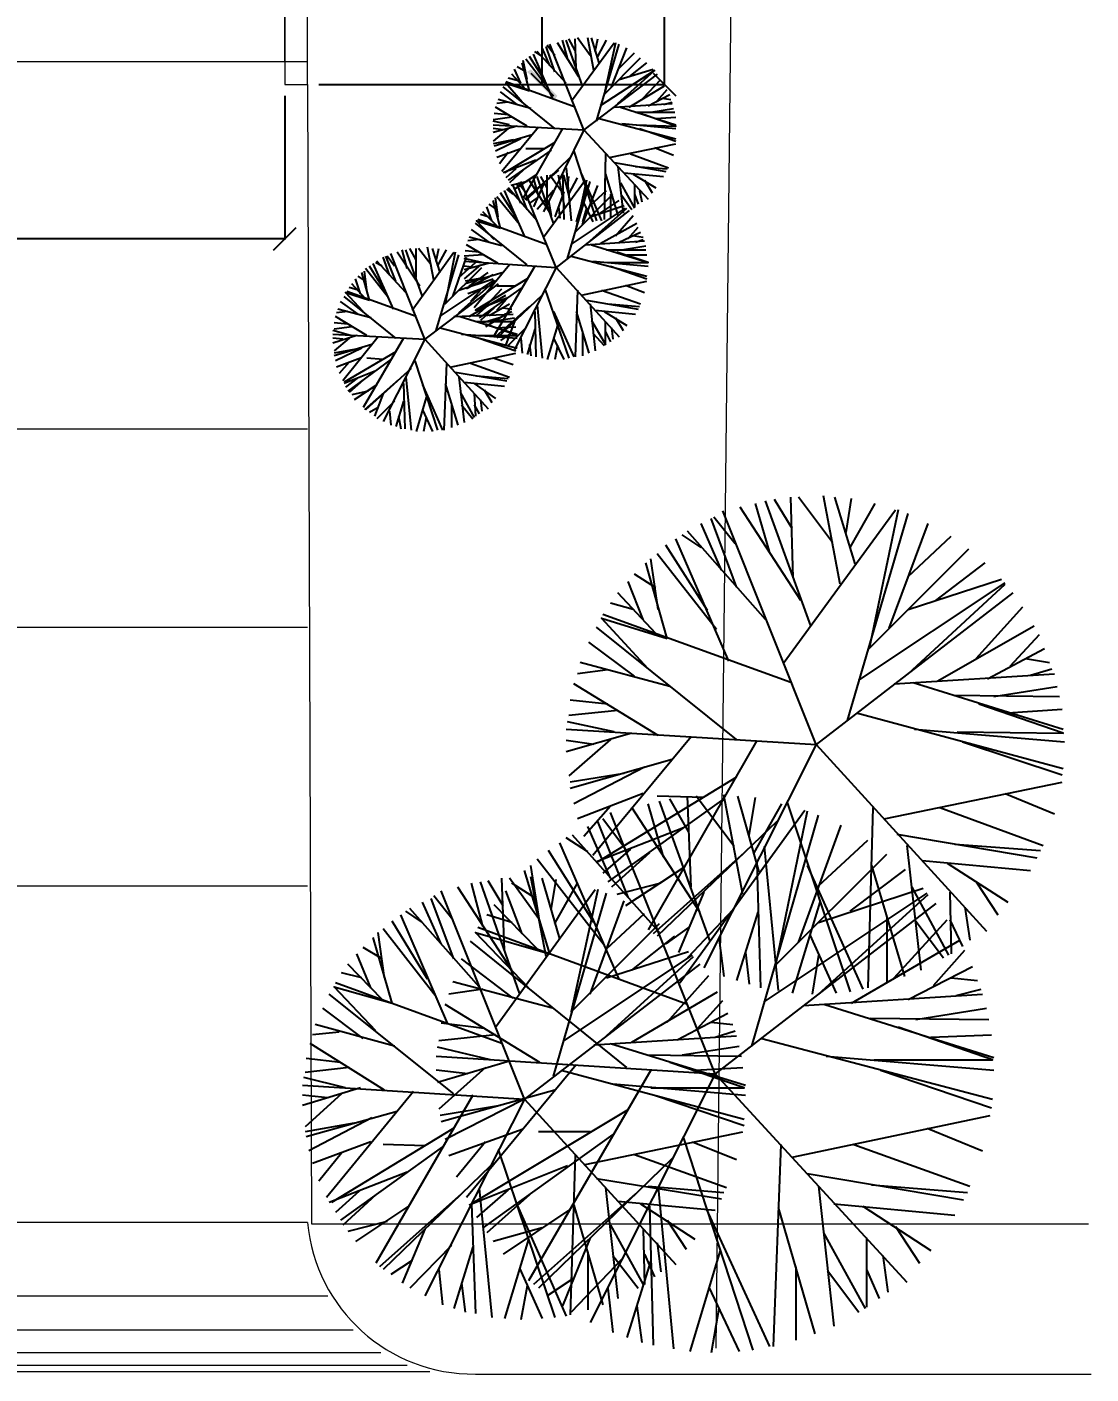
# Model space of a CAD drawing. Header units: inches. Extents: x 2489 to 11897, y 91 to 1364.
# Drawn here: x 5532.9 to 5813.5, y 242.9 to 597.9 of the extents above; entities that cross this region are included whole.
import ezdxf

# ---------------------------------------------------------------- set-up
doc = ezdxf.new("R2010")
doc.units = ezdxf.units.IN
doc.header["$MEASUREMENT"] = 0
doc.layers.add('PDF2_Geometry', color=7, linetype='Continuous')
doc.layers.add('PDF2_Solid Fills', color=7, linetype='Continuous')
doc.styles.get("Standard").update_dxf_attribs({"font": 'arial.ttf'})
doc.dimstyles.get("Standard").update_dxf_attribs({"dimtxt": 8, "dimasz": 6, "dimexe": 0.18, "dimexo": 3, "dimgap": 0.09, "dimtad": 0, "dimtih": 1, "dimtoh": 1, "dimdec": 4, "dimzin": 0, "dimdsep": 46, "dimlunit": 4, "dimtxsty": 'Standard', "dimblk": 'OBLIQUE', "dimcen": 0.09, "dimadec": 0, "dimazin": 0, "dimtfac": 1, "dimtdec": 4, "dimtofl": 0, "dimtmove": 0, "dimatfit": 3, "dimldrblk": 'OBLIQUE', "dimfxl": 1, "dimtolj": 1, "dimtzin": 0, "dimarcsym": 0})

# ---------------------------------------------------------------- blocks, each defined once
blk = doc.blocks.new('_Oblique')
at = {"color": 0, "linetype": 'ByBlock', "lineweight": -2}
blk.add_line((-0.5, -0.5), (0.5, 0.5), dxfattribs=at)
blk = doc.blocks.new('*D132')
at = {"layer": 'Defpoints', "color": 0, "lineweight": 15, "transparency": 16777216}
for p in [(5360.78, 588.78), (5600.93, 582.79), (5360.78, 542.1)]:
    blk.add_point(p, dxfattribs=at)
at = {"layer": 'PDF2_Geometry', "color": 0, "lineweight": -2, "transparency": 16777216}
for p, q in [((5360.78, 585.78), (5360.78, 541.92)), ((5600.93, 579.79), (5600.93, 541.92)), ((5360.78, 542.1), (5473.91, 542.1)), ((5600.93, 542.1), (5487.8, 542.1))]:
    blk.add_line(p, q, dxfattribs=at)
at = {"layer": 'PDF2_Geometry', "color": 0, "lineweight": -2, "transparency": 16777216, "xscale": 6, "yscale": 6, "zscale": 6, "rotation": 180}
blk.add_blockref('_Oblique', (5360.78, 542.1), dxfattribs=at)
at = {"layer": 'PDF2_Geometry', "color": 0, "lineweight": -2, "transparency": 16777216, "xscale": 6, "yscale": 6, "zscale": 6}
blk.add_blockref('_Oblique', (5600.93, 542.1), dxfattribs=at)
at = {"layer": 'PDF2_Geometry', "color": 0, "lineweight": 9, "transparency": 16777216, "insert": (5480.86, 542.1), "char_height": 8, "attachment_point": 5}
blk.add_mtext("\\A1;20'", dxfattribs=at)
blk = doc.blocks.new('*D126')
at = {"layer": 'Defpoints', "color": 0, "lineweight": 15, "transparency": 16777216}
for p in [(5606.92, 1146.92), (5701.03, 1146.92), (5606.92, 582.79)]:
    blk.add_point(p, dxfattribs=at)
at = {"layer": 'PDF2_Geometry', "color": 0, "lineweight": -2, "transparency": 16777216}
for p, q in [((5609.92, 1146.92), (5701.21, 1146.92)), ((5701.03, 1146.92), (5701.03, 868.95)), ((5701.03, 582.79), (5701.03, 860.77)), ((5609.92, 582.79), (5701.21, 582.79))]:
    blk.add_line(p, q, dxfattribs=at)
at = {"layer": 'PDF2_Geometry', "color": 0, "lineweight": -2, "transparency": 16777216, "xscale": 6, "yscale": 6, "zscale": 6}
for p, rotation in [((5701.03, 1146.92), 90), ((5701.03, 582.79), 270)]:
    blk.add_blockref('_Oblique', p, dxfattribs=dict(at, rotation=rotation))
at = {"layer": 'PDF2_Geometry', "color": 0, "lineweight": 9, "transparency": 16777216, "insert": (5701.03, 864.86), "char_height": 8, "attachment_point": 5}
blk.add_mtext("\\A1;47'", dxfattribs=at)
blk = doc.blocks.new('*D127')
at = {"layer": 'Defpoints', "color": 0, "lineweight": 15, "transparency": 16777216}
for p in [(5609.25, 822.95), (5668.79, 822.95), (5606.92, 582.79)]:
    blk.add_point(p, dxfattribs=at)
at = {"layer": 'PDF2_Geometry', "color": 0, "lineweight": -2, "transparency": 16777216}
for p, q in [((5612.25, 822.95), (5668.97, 822.95)), ((5668.79, 822.95), (5668.79, 707.04)), ((5668.79, 582.79), (5668.79, 698.69)), ((5609.92, 582.79), (5668.97, 582.79))]:
    blk.add_line(p, q, dxfattribs=at)
at = {"layer": 'PDF2_Geometry', "color": 0, "lineweight": -2, "transparency": 16777216, "xscale": 6, "yscale": 6, "zscale": 6}
for p, rotation in [((5668.79, 822.95), 90), ((5668.79, 582.79), 270)]:
    blk.add_blockref('_Oblique', p, dxfattribs=dict(at, rotation=rotation))
at = {"layer": 'PDF2_Geometry', "color": 0, "lineweight": 9, "transparency": 16777216, "insert": (5668.79, 702.87), "char_height": 8, "attachment_point": 5}
blk.add_mtext("\\A1;20'", dxfattribs=at)

msp = doc.modelspace()

# ---------------------------------------------------------------- linework, layer by layer
at = {"lineweight": 15}
msp.add_line((5606.9217, 282.79203), (4587.01094, 282.79203), dxfattribs=at)
at = {"layer": 'PDF2_Geometry', "lineweight": 9}
msp.add_line((5606.92164, 582.79196), (5607.91953, 282.4594), dxfattribs=at)
for points in [[(5714.61467, 249.68056), (5726.9217, 1356.92857)], [(5606.9217, 582.79203), (5606.9217, 588.77918), (5360.78094, 588.77918)], [(5360.78094, 491.98601), (5606.9217, 491.98601)], [(5360.78094, 439.76428), (5606.9217, 439.76428)], [(5360.78094, 371.57664), (5606.9217, 371.57664)], [(5607.91953, 282.4594), (5812.81503, 282.4594)], [(5354.51526, 263.49991), (5612.24366, 263.49991)], [(5347.48165, 254.5191), (5618.8961, 254.5191)], [(5333.80951, 245.20567), (5633.19888, 245.20567)], [(5340.00684, 248.53189), (5626.21381, 248.53189)], [(5329.44262, 243.54255), (5639.1861, 243.54255)], [(5651.16051, 242.87732), (5813.4803, 242.87732)]]:
    msp.add_lwpolyline(points, dxfattribs=at)
at = {"layer": 'PDF2_Geometry', "lineweight": 20}
for points in [[(5600.9281, 671.8773), (5600.93448, 582.79203), (5606.9217, 582.79203)], [(5606.92139, 582.79203), (5606.91532, 671.8773)], [(5600.93448, 588.77918), (5600.93448, 610.06702)], [(5606.92164, 582.79196), (5606.92164, 610.06702)], [(5600.93445, 582.79203), (5606.92167, 582.79203)]]:
    msp.add_lwpolyline(points, dxfattribs=at)
at = {"layer": 'PDF2_Geometry', "lineweight": 25}
for points in [[(5672.1157, 590.44233), (5670.11996, 593.10331)], [(5679.76603, 570.81759), (5670.78522, 593.43593)], [(5678.43554, 584.78774), (5672.78096, 593.76855)], [(5675.44192, 589.77708), (5674.11143, 594.4338)], [(5679.43341, 582.45938), (5675.10931, 594.4338)], [(5677.43766, 591.77282), (5675.77455, 594.76642)], [(5676.77243, 578.80054), (5687.74897, 593.76855)], [(5677.77028, 587.1161), (5677.43766, 594.76642)], [(5681.42913, 590.44233), (5678.1029, 595.09905)], [(5682.427, 586.45086), (5680.76388, 595.09905)], [(5683.75749, 588.44659), (5681.76175, 595.09905)], [(5682.75962, 591.4402), (5683.42486, 594.76642)], [(5683.09226, 573.14595), (5689.07946, 593.43593)], [(5683.42486, 590.10971), (5685.75322, 594.4338)], [(5688.08156, 593.76857), (5685.08796, 580.13098), (5694.73404, 589.77707)], [(5670.11998, 582.12676), (5664.46539, 589.44446)], [(5669.45473, 583.78987), (5665.46326, 590.10971)], [(5671.45047, 579.13316), (5666.46113, 590.77495)], [(5668.78947, 590.10971), (5666.79374, 591.4402)], [(5675.10931, 583.12463), (5667.459, 591.44019)], [(5670.78521, 587.78135), (5668.78947, 592.43807)], [(5672.1157, 586.11824), (5669.78734, 592.77069)], [(5687.08374, 582.12677), (5691.07517, 592.43805)], [(5689.07945, 587.1161), (5693.07092, 591.10758)], [(5663.1349, 583.12463), (5661.47179, 586.78348)], [(5664.46538, 586.11824), (5662.13702, 587.44873)], [(5665.46326, 581.12889), (5663.46752, 588.44659)], [(5664.79801, 584.1225), (5663.80015, 589.11183)], [(5688.74683, 577.80264), (5698.39291, 586.45083), (5684.09013, 577.13744)], [(5689.07945, 584.12248), (5698.06022, 586.78346)], [(5691.74043, 584.78774), (5696.39713, 588.44655)], [(5677.43765, 576.80481), (5659.14341, 583.45726)], [(5663.4675, 578.13527), (5659.14344, 583.12459), (5665.46322, 581.12888)], [(5662.13703, 583.78986), (5659.80868, 584.45511)], [(5664.46539, 581.46151), (5660.80654, 585.45298)], [(5699.05814, 585.45298), (5679.76603, 570.81758), (5696.72978, 552.52334)], [(5691.74044, 576.80479), (5701.05388, 582.45937)], [(5695.39929, 579.13315), (5700.05601, 584.12249)], [(5665.79586, 576.47219), (5657.14767, 578.80055)], [(5662.13701, 577.47006), (5657.81292, 580.79628)], [(5672.11569, 571.15023), (5658.47817, 582.12677)], [(5696.72978, 577.13741), (5702.38437, 580.13102)], [(5699.05814, 578.4679), (5701.71912, 581.46151)], [(5700.38863, 579.13315), (5702.71699, 578.80053)], [(5664.79799, 571.81547), (5656.48243, 576.80481)], [(5659.80866, 578.1353), (5656.81505, 577.80268)], [(5687.74897, 576.80479), (5703.04961, 577.80266)], [(5689.41209, 576.80479), (5704.04748, 572.14807)], [(5693.40356, 575.4743), (5703.71485, 575.4743)], [(5697.39503, 575.4743), (5703.38223, 576.47217)], [(5700.72126, 577.47003), (5703.04961, 578.13528)], [(5660.80652, 574.14383), (5655.81718, 573.47858)], [(5660.14128, 572.14809), (5655.81718, 573.14596)], [(5662.13701, 571.81547), (5655.81718, 570.15236)], [(5655.8172, 572.14805), (5679.766, 570.81759), (5669.12209, 549.19714)], [(5659.80866, 574.80908), (5656.14981, 575.1417)], [(5683.7575, 573.81119), (5704.04748, 568.48923)], [(5689.74471, 572.4807), (5704.04748, 571.15021)], [(5693.73621, 572.14805), (5704.04743, 571.81542), (5695.73187, 574.80903)], [(5698.72552, 573.81119), (5704.04748, 574.14381)], [(5658.47817, 570.8176), (5655.81718, 571.15023)], [(5659.80866, 571.15023), (5655.81718, 567.824)], [(5661.13915, 568.15662), (5655.81718, 567.15876)], [(5666.12848, 569.48711), (5656.14981, 566.49351)], [(5663.13488, 568.48925), (5656.48243, 565.16302)], [(5667.7916, 571.48285), (5658.14554, 559.84106)], [(5674.11143, 571.15023), (5663.80013, 552.85598)], [(5694.40142, 571.15021), (5704.04748, 567.82398)], [(5663.13488, 565.82827), (5656.81505, 563.49991)], [(5659.80866, 564.8304), (5657.4803, 561.83679)], [(5672.11569, 567.49138), (5658.81079, 559.50844)], [(5671.11782, 565.49564), (5659.80866, 557.5127)], [(5669.12211, 565.82824), (5664.46539, 565.82824)], [(5677.10505, 565.163), (5683.09226, 546.86876)], [(5686.41848, 563.49989), (5704.04748, 567.15873)], [(5698.3929, 566.16087), (5703.38223, 564.16513)], [(5667.12635, 562.83466), (5658.47817, 559.50844)], [(5676.10716, 563.49991), (5664.46537, 552.19074)], [(5685.42061, 564.49775), (5685.08799, 547.20138)], [(5687.74897, 562.1694), (5701.3865, 559.84104)], [(5688.74684, 561.17153), (5690.07733, 548.86449)], [(5692.07307, 564.49775), (5702.05174, 560.83891)], [(5693.40356, 561.17153), (5701.71912, 560.50628)], [(5661.80439, 560.5063), (5659.14341, 558.17795)], [(5663.80013, 560.17368), (5660.14128, 556.84746)], [(5667.12635, 558.84319), (5661.47177, 555.18434)], [(5673.11356, 560.17368), (5664.13275, 552.52336)], [(5671.11787, 548.53188), (5665.13065, 557.84533)], [(5667.79162, 553.52122), (5666.46113, 558.17794)], [(5671.78307, 546.20353), (5667.459, 558.51059)], [(5670.11998, 555.51696), (5668.45686, 558.51056)], [(5669.12209, 542.54472), (5680.09863, 557.5127)], [(5670.11998, 550.86024), (5670.11998, 558.84318)], [(5674.11145, 554.18646), (5670.78522, 558.84318)], [(5674.77669, 550.19499), (5673.11358, 558.84318)], [(5674.11145, 559.17579), (5674.44407, 547.20138)], [(5676.10718, 552.19073), (5674.44407, 558.84318)], [(5675.10931, 560.83891), (5676.43981, 546.86876)], [(5675.44194, 555.18433), (5675.77456, 558.51056)], [(5675.77456, 553.85384), (5678.10292, 558.17794)], [(5680.43126, 557.5127), (5677.43765, 543.87518), (5687.41637, 553.85383)], [(5679.10079, 559.17579), (5684.42275, 546.86876)], [(5685.42061, 559.17579), (5688.74684, 548.19925)], [(5690.40995, 559.50842), (5700.72126, 558.51055)], [(5692.73831, 559.17579), (5698.72552, 555.51694)], [(5695.73191, 557.51268), (5697.72765, 554.18645)], [(5661.80441, 547.86668), (5657.81292, 554.18646)], [(5664.13276, 542.87729), (5658.81081, 554.85172)], [(5661.13917, 553.85384), (5659.47605, 555.18433)], [(5667.459, 546.86879), (5659.8087, 555.51698)], [(5664.79799, 557.18008), (5660.4739, 556.18221)], [(5663.1349, 551.52548), (5661.13917, 556.1822)], [(5664.79801, 549.86237), (5662.13703, 556.51482)], [(5664.46539, 554.18646), (5662.46966, 556.84745)], [(5672.44833, 534.56173), (5663.13494, 557.18007)], [(5669.12209, 556.51483), (5666.46111, 550.52763)], [(5671.78307, 554.85172), (5667.45897, 549.86238)], [(5674.44407, 554.51908), (5672.11571, 547.86663)], [(5675.44194, 536.89014), (5681.42915, 557.18007)], [(5680.43128, 555.51694), (5677.7703, 546.53614)], [(5679.43337, 545.8709), (5683.42484, 556.1822)], [(5681.42914, 550.86024), (5685.75324, 554.85171)], [(5689.41209, 556.84743), (5693.07093, 550.19498)], [(5693.07093, 556.51481), (5693.07093, 550.52761)], [(5694.40142, 554.8517), (5695.06667, 551.8581)], [(5655.48457, 546.86879), (5654.15411, 550.52766)], [(5656.81507, 549.86237), (5654.81934, 551.19286)], [(5657.81292, 544.87307), (5655.8172, 552.19075)], [(5657.14772, 547.86668), (5656.48246, 552.85601)], [(5662.8023, 545.8709), (5656.81509, 553.18864)], [(5667.45897, 552.85598), (5665.46324, 551.52549)], [(5670.45258, 552.19074), (5671.11782, 548.19927)], [(5673.11358, 550.52761), (5673.4462, 547.534)], [(5679.43341, 552.19072), (5682.09439, 546.53614)], [(5681.42911, 547.86664), (5690.40992, 550.86024)], [(5684.09009, 548.8645), (5689.07943, 552.19073)], [(5686.75111, 553.85383), (5686.75111, 547.534)], [(5689.74471, 553.52121), (5692.40569, 549.86236)], [(5693.07093, 553.85383), (5694.0688, 551.19285)], [(5656.14983, 541.8794), (5651.49313, 546.86873), (5657.81292, 544.87301)], [(5670.11998, 540.54894), (5651.82574, 547.20139)], [(5654.48673, 547.86663), (5652.49099, 548.53187)], [(5656.81509, 545.53827), (5653.15624, 549.19712)], [(5691.74046, 549.52974), (5672.44835, 534.56172), (5689.07948, 516.26748)], [(5676.77239, 540.88156), (5690.74254, 550.19499)], [(5680.43128, 550.19498), (5679.43341, 546.53614)], [(5681.42911, 541.54681), (5691.07516, 550.19499)], [(5688.08161, 542.87729), (5692.73833, 548.19925)], [(5654.81934, 541.21419), (5650.16262, 544.54041)], [(5664.79802, 535.22698), (5651.16049, 546.20353)], [(5684.09014, 540.88155), (5693.73619, 546.20351)], [(5689.07948, 541.21418), (5694.73406, 543.87516)], [(5691.40783, 542.21204), (5694.06882, 545.20565)], [(5640.18391, 531.23551), (5638.5208, 539.8837)], [(5657.1477, 535.5596), (5648.83213, 540.54894)], [(5652.15836, 541.87943), (5649.16476, 541.54681)], [(5658.14557, 540.21632), (5649.49738, 542.54468)], [(5680.09867, 540.54893), (5695.73193, 541.5468)], [(5681.76178, 540.54893), (5696.7298, 535.89221)], [(5689.74472, 539.21844), (5696.06455, 540.21631)], [(5693.07095, 542.87729), (5695.3993, 542.54467)], [(5693.40357, 541.21418), (5695.3993, 541.87942)], [(5632.86623, 527.90929), (5625.21592, 536.22485)], [(5628.54212, 532.566), (5626.87901, 537.22272)], [(5630.20524, 530.90289), (5627.54425, 537.55534)], [(5629.87261, 534.89436), (5627.87688, 537.55534)], [(5637.85557, 515.60225), (5628.87476, 538.22058)], [(5636.52508, 529.5724), (5630.53787, 538.55321)], [(5633.19884, 534.22911), (5631.86835, 539.21845)], [(5637.19033, 526.91142), (5632.86623, 539.21845)], [(5635.5272, 536.55747), (5633.86408, 539.55107)], [(5634.52935, 523.25257), (5645.50589, 538.55321)], [(5635.5272, 531.90075), (5635.5272, 539.55107)], [(5639.51867, 535.22698), (5636.19244, 539.55107)], [(5641.84703, 533.23124), (5639.85129, 539.55107)], [(5640.84916, 536.22485), (5641.5144, 539.55107)], [(5640.84917, 517.93061), (5646.83638, 537.88796)], [(5641.18178, 534.89436), (5643.51014, 539.21845)], [(5645.83854, 538.55316), (5643.17757, 524.91564), (5652.82359, 534.56173)], [(5645.17328, 526.91142), (5648.83213, 537.22272)], [(5653.15623, 537.88796), (5648.16689, 537.55534)], [(5652.8236, 535.89223), (5648.16689, 536.89009)], [(5648.16689, 536.22481), (5672.44833, 534.56173), (5661.47178, 512.94127)], [(5652.15836, 538.55321), (5648.49951, 538.88583)], [(5676.43982, 537.55533), (5696.39718, 532.23337)], [(5682.0944, 536.22484), (5696.7298, 534.89435)], [(5685.75325, 539.21844), (5696.06455, 539.21844)], [(5686.08585, 535.89219), (5696.72982, 535.89219), (5688.4142, 538.55316)], [(5691.07521, 537.88795), (5696.39718, 537.88795)], [(5623.22018, 525.91355), (5621.22444, 533.23125)], [(5622.55493, 528.57453), (5621.88969, 533.56387)], [(5628.20951, 526.5788), (5622.22231, 534.22911)], [(5627.21165, 528.57453), (5623.22018, 534.89436)], [(5629.54001, 523.58519), (5624.21804, 535.5596)], [(5626.54639, 534.89436), (5624.88327, 535.89222)], [(5646.83636, 531.90075), (5651.16046, 535.89222)], [(5654.48672, 535.5596), (5648.16689, 533.89649)], [(5652.49098, 535.22698), (5648.16689, 531.56813)], [(5650.82787, 534.56174), (5648.16689, 534.89436)], [(5658.47819, 533.23125), (5648.49951, 530.23764)], [(5649.49738, 529.5724), (5654.48672, 533.23125)], [(5660.1413, 535.22698), (5650.82787, 523.91781)], [(5666.79375, 534.89436), (5656.14983, 516.60012)], [(5686.75112, 534.89435), (5696.39718, 531.56812)], [(5620.22657, 528.57452), (5617.89822, 529.23976)], [(5622.22231, 526.24616), (5618.56346, 530.23763)], [(5620.89182, 527.57666), (5619.56133, 531.56813)], [(5622.22229, 530.90289), (5620.22656, 532.23338)], [(5657.14768, 530.23763), (5637.85557, 515.60224), (5654.4867, 497.308)], [(5642.17968, 521.92208), (5656.14983, 531.23552)], [(5646.8364, 528.57454), (5655.81721, 531.56814)], [(5646.8364, 522.58733), (5656.48245, 531.23552)], [(5653.82147, 531.90076), (5648.49951, 530.90289)], [(5655.81721, 532.566), (5648.83213, 528.90715)], [(5655.48458, 529.90502), (5649.16476, 527.57666)], [(5664.79802, 531.56813), (5651.16049, 523.25257), (5659.47606, 526.57879)], [(5663.46753, 529.23978), (5652.15836, 521.25683)], [(5661.4718, 529.57239), (5656.81509, 529.57239)], [(5679.1008, 527.24403), (5696.39718, 530.90288)], [(5690.74259, 529.90501), (5695.73193, 527.90927)], [(5620.22656, 522.25471), (5615.56984, 525.58094)], [(5630.20524, 515.93488), (5616.56771, 526.91143)], [(5621.55705, 522.91992), (5616.90035, 527.90925), (5623.2202, 525.91353)], [(5635.5272, 521.58947), (5617.23296, 528.24192)], [(5649.49736, 521.58945), (5659.14342, 527.24403)], [(5652.49098, 528.57453), (5649.83, 525.58093)], [(5653.48883, 523.9178), (5658.14555, 528.90714)], [(5656.81506, 523.25256), (5659.47604, 526.24616)], [(5668.78949, 527.24404), (5656.81508, 515.93487)], [(5669.45475, 528.90714), (5675.77457, 510.6129)], [(5678.10293, 528.57452), (5677.43769, 510.94552)], [(5680.43129, 525.91354), (5694.06882, 523.58518)], [(5684.42276, 528.57452), (5694.73406, 524.91567)], [(5617.56558, 522.91996), (5614.57198, 522.58733)], [(5623.55279, 521.25684), (5614.9046, 523.5852)], [(5645.50589, 521.58945), (5661.13915, 522.25469)], [(5654.48672, 524.58306), (5651.49311, 521.92208)], [(5656.14983, 523.91781), (5652.49098, 520.59159)], [(5659.80868, 522.58732), (5653.82147, 518.92848)], [(5654.81932, 521.92207), (5660.14128, 524.91567)], [(5665.46326, 524.25044), (5656.48245, 516.26749)], [(5658.47817, 523.9178), (5660.80653, 523.58518)], [(5658.81079, 522.25469), (5660.80653, 522.91994)], [(5666.79376, 522.91993), (5667.12639, 510.94552)], [(5667.45901, 524.58305), (5668.7895, 510.6129)], [(5671.7831, 522.91993), (5677.10506, 510.94552)], [(5677.77031, 522.91993), (5681.09654, 511.94339)], [(5681.42916, 524.91567), (5682.75965, 512.60863)], [(5682.75965, 523.25256), (5693.40357, 522.25469)], [(5685.08801, 522.91993), (5691.07521, 519.26109)], [(5686.08587, 524.91567), (5694.40144, 524.25042)], [(5617.56558, 519.59373), (5613.90673, 519.92635)], [(5618.56345, 518.92849), (5613.90673, 518.26324)], [(5622.55492, 516.60013), (5614.23935, 521.58947)], [(5641.84704, 518.59584), (5662.13702, 513.27388)], [(5647.169, 521.58945), (5662.13702, 516.93273)], [(5651.4931, 520.25896), (5661.47177, 520.25896)], [(5651.8257, 516.60008), (5662.13704, 516.60008), (5653.82148, 519.59369)], [(5657.48032, 521.25683), (5653.15623, 519.92634)], [(5655.15195, 520.25896), (5661.47177, 521.25682)], [(5656.48244, 518.59584), (5661.8044, 518.92846)], [(5661.47179, 520.25897), (5659.14343, 514.27176)], [(5664.46539, 518.59585), (5659.80868, 513.93914)], [(5672.78097, 519.26109), (5670.11999, 510.28028)], [(5681.76178, 520.59158), (5685.42063, 514.27175), (5685.42063, 520.25895)], [(5687.08374, 518.59584), (5687.41636, 515.60224)], [(5688.08161, 521.25682), (5690.07735, 517.9306)], [(5618.23082, 516.60013), (5613.57411, 517.93062)], [(5613.57411, 516.93271), (5637.85555, 515.60225), (5626.87901, 493.98179)], [(5619.89394, 516.60013), (5613.57411, 514.60439)], [(5616.23509, 515.60226), (5613.57411, 515.93488)], [(5617.8982, 515.93488), (5613.90673, 512.60866)], [(5625.54852, 516.26751), (5616.23509, 504.62571)], [(5632.20097, 515.93488), (5621.55705, 497.64064)], [(5647.50163, 516.93273), (5662.13702, 515.93486)], [(5652.15834, 515.93486), (5661.8044, 512.60864)], [(5660.1413, 516.93274), (5657.81294, 515.26963)], [(5663.1349, 515.93487), (5663.46753, 511.9434)], [(5666.79376, 518.26322), (5664.79803, 511.61077)], [(5671.7831, 515.93486), (5674.44408, 510.28028)], [(5679.43342, 517.59797), (5679.43342, 511.27814)], [(5682.0944, 517.26535), (5685.08801, 513.93912)], [(5685.42063, 517.59797), (5686.75112, 514.93699)], [(5623.88541, 514.27177), (5613.90673, 511.27817)], [(5619.22869, 512.94128), (5613.90673, 511.94341)], [(5621.22443, 513.2739), (5614.23935, 509.94768)], [(5630.20524, 512.27603), (5616.56771, 504.29309)], [(5644.50802, 508.28454), (5661.8044, 511.94339)], [(5665.46327, 514.27175), (5665.7959, 511.27814)], [(5672.78097, 513.93912), (5672.11573, 510.28028)], [(5620.89181, 510.61292), (5614.57198, 508.28456)], [(5617.8982, 509.61505), (5615.23722, 506.62145)], [(5628.87475, 510.2803), (5617.56558, 501.96473)], [(5634.19671, 507.95194), (5622.2223, 496.9754)], [(5626.87903, 510.28028), (5622.55493, 510.6129)], [(5635.19459, 509.94766), (5641.1818, 491.65342)], [(5643.51016, 509.28241), (5642.84491, 491.65342)], [(5649.82998, 509.28241), (5660.14128, 505.62356)], [(5656.14981, 510.6129), (5661.13915, 508.94979)], [(5624.88328, 507.2867), (5616.56771, 503.96047)], [(5619.89394, 505.29096), (5616.90033, 502.9626)], [(5621.55705, 504.95834), (5617.8982, 501.63211)], [(5630.87048, 504.95834), (5621.88967, 496.9754)], [(5632.86623, 505.62356), (5634.19672, 491.65342)], [(5645.83851, 506.95405), (5659.47604, 504.62569)], [(5646.83638, 505.62356), (5648.16687, 493.64915)], [(5648.16687, 504.29307), (5658.81079, 503.2952)], [(5651.4931, 505.95618), (5659.80866, 505.29094)], [(5622.88754, 501.96473), (5618.56345, 500.96687)], [(5625.2159, 503.62785), (5619.22869, 499.63638)], [(5626.87901, 501.29949), (5624.55065, 495.31228)], [(5632.20099, 503.96045), (5632.53361, 491.98604)], [(5637.19033, 503.62783), (5642.51229, 491.65342)], [(5643.17753, 503.96045), (5646.50376, 492.9839)], [(5647.169, 501.63209), (5650.82785, 494.97964)], [(5650.82785, 503.96045), (5656.48244, 499.96898)], [(5650.82785, 501.29947), (5651.16047, 495.31226)], [(5653.48883, 502.29734), (5655.48457, 498.97111)], [(5625.54852, 497.64064), (5623.22016, 496.31015)], [(5629.87261, 499.30375), (5625.2159, 494.64704)], [(5632.20099, 499.30373), (5630.20525, 492.65128)], [(5638.18819, 500.3016), (5635.52721, 491.32079)], [(5644.84065, 498.63849), (5644.84065, 492.31866)], [(5647.50163, 498.30587), (5650.49523, 494.64702)], [(5650.82785, 498.30587), (5652.15834, 495.97751)], [(5652.49096, 499.63636), (5652.82359, 496.64275)], [(5628.54212, 496.64277), (5628.87475, 492.98392)], [(5630.8705, 495.31226), (5631.53574, 491.98604)], [(5637.19033, 496.97537), (5639.85131, 491.32079)], [(5638.18819, 494.97964), (5637.52295, 491.32079)], [(5728.66154, 459.72163), (5725.0027, 472.36129)], [(5739.63806, 440.09689), (5727.66365, 473.02653)], [(5734.64875, 465.70884), (5729.99203, 473.35915)], [(5734.98137, 452.73655), (5734.31613, 474.0244)], [(5745.29267, 462.04999), (5736.31186, 474.0244)], [(5747.28841, 451.07344), (5742.96432, 474.35702)], [(5751.27988, 456.3954), (5745.95792, 474.0244)], [(5748.95152, 464.71097), (5750.28201, 473.69178)], [(5749.94939, 460.7195), (5756.60184, 472.36129)], [(5719.68073, 461.71736), (5714.02615, 468.70244)], [(5740.96855, 408.83037), (5716.35448, 470.36555)], [(5736.97708, 446.74935), (5721.0112, 471.36342)], [(5732.32037, 430.11822), (5761.92378, 470.69817)], [(5749.28412, 415.1502), (5765.25, 469.70031)], [(5762.58908, 470.69819), (5754.93877, 434.10969), (5781.21586, 460.38691)], [(5716.02189, 454.73229), (5710.69992, 467.03933)], [(5720.01336, 450.4082), (5713.36091, 468.36982)], [(5760.26073, 439.43165), (5770.57203, 467.03932)], [(5718.01759, 430.78346), (5704.04745, 463.04785)], [(5710.69992, 460.7195), (5705.71059, 464.04572)], [(5727.66365, 441.76001), (5707.04105, 465.04359)], [(5765.25003, 453.06918), (5776.5592, 463.7131)], [(5714.69137, 439.09903), (5699.05811, 459.05638)], [(5712.36301, 444.08837), (5701.38647, 461.38474)], [(5701.71909, 436.77067), (5696.0645, 456.72802)], [(5699.39073, 444.42099), (5697.39499, 457.72589)], [(5772.56777, 446.74935), (5785.54005, 456.72802)], [(5695.39926, 441.76001), (5691.40779, 451.73868)], [(5698.72551, 450.07557), (5693.07093, 453.73442)], [(5752.27779, 425.79412), (5790.86201, 451.40606)], [(5765.25007, 444.42099), (5789.86414, 452.40393)], [(5765.25007, 427.45724), (5790.86201, 451.07344)], [(5698.72548, 438.10119), (5688.7468, 448.74512)], [(5792.85766, 448.74512), (5740.96854, 408.83041), (5785.87259, 359.60227)], [(5692.73827, 444.42102), (5686.75106, 446.08413)], [(5783.21161, 431.44874), (5795.51865, 445.08627)], [(5696.72982, 428.78774), (5684.42276, 442.09263), (5701.71909, 436.77067)], [(5734.31608, 425.1289), (5684.75532, 443.09052)], [(5720.01331, 410.16088), (5683.09221, 439.76429)], [(5772.90031, 425.46153), (5798.51225, 440.09693)], [(5792.19242, 429.45301), (5799.84274, 437.76857)], [(5693.07088, 426.79201), (5681.09647, 435.77282)], [(5786.20522, 426.12678), (5801.17323, 434.10972)], [(5702.38431, 424.13103), (5678.76811, 430.45086)], [(5796.18389, 431.44874), (5802.50372, 430.45087)], [(5686.08581, 428.45513), (5678.10286, 427.45726)], [(5761.59114, 424.79629), (5803.83421, 427.45727)], [(5797.51438, 427.12465), (5803.16897, 428.78776)], [(5699.39071, 411.15875), (5677.105, 424.79628)], [(5766.58048, 425.12891), (5806.16257, 412.82188)], [(5787.86833, 421.47006), (5804.49946, 424.13104)], [(5686.08581, 419.47432), (5676.10713, 420.47218)], [(5777.2244, 421.80269), (5805.1647, 421.47006)], [(5778.22225, 412.15661), (5806.16256, 411.82398), (5783.8769, 419.47431)], [(5688.74679, 417.8112), (5675.77451, 416.48071)], [(5751.61247, 417.14597), (5806.16257, 402.51057)], [(5791.52717, 417.14597), (5805.82995, 418.14384)], [(5675.1093, 412.82187), (5740.96856, 408.8304), (5711.36517, 349.95619)], [(5687.74892, 412.15662), (5675.44189, 414.8176)], [(5766.9131, 412.82188), (5806.49519, 409.49565)], [(5692.40564, 411.824), (5675.10926, 406.83466)], [(5682.42696, 408.83039), (5675.10926, 409.82826)], [(5686.75106, 410.16088), (5675.77451, 400.51483)], [(5708.0389, 410.82613), (5682.09434, 379.55961)], [(5725.33527, 409.82826), (5696.72973, 359.93487)], [(5779.55277, 409.49565), (5805.82995, 400.84746)], [(5703.04956, 404.83892), (5676.10713, 397.1886)], [(5695.73186, 402.84319), (5677.105, 393.19713)], [(5690.4099, 401.18007), (5676.10713, 398.85172)], [(5720.01331, 400.18221), (5683.42483, 377.8965)], [(5758.93016, 389.20567), (5805.82995, 398.85173)], [(5695.39924, 395.85811), (5678.10286, 389.20566)], [(5716.68709, 394.52762), (5686.08581, 372.57453)], [(5711.36513, 394.86026), (5699.0581, 395.19288)], [(5707.37367, 385.87941), (5702.38433, 394.5276)], [(5708.03892, 371.24402), (5707.04105, 395.19285)], [(5719.34808, 381.88794), (5709.36941, 395.19285)], [(5721.67644, 369.24829), (5716.6871, 395.52547)], [(5726.00053, 375.23549), (5720.34595, 395.19285)], [(5723.33956, 384.88155), (5725.00267, 394.86022)], [(5790.86193, 395.85812), (5803.83421, 390.53617)], [(5686.75106, 392.53189), (5679.76598, 384.54894)], [(5714.35875, 322.01588), (5686.75108, 390.86875)], [(5710.36731, 364.59157), (5692.40566, 392.19925)], [(5700.72122, 379.22696), (5696.72975, 393.19711)], [(5713.02829, 356.94125), (5699.7234, 393.86236)], [(5705.04536, 345.96471), (5737.97498, 391.534)], [(5724.67005, 380.22483), (5731.98774, 393.19711)], [(5738.64021, 391.20138), (5730.32465, 350.62145), (5759.59547, 379.89221)], [(5733.31822, 393.52976), (5749.94935, 343.63638)], [(5755.93656, 392.19928), (5754.60607, 344.63425)], [(5773.56556, 392.19928), (5800.84061, 382.2206)], [(5686.75107, 373.57238), (5680.76387, 387.2099)], [(5691.40779, 368.58304), (5683.42485, 388.54039)], [(5690.74254, 381.2227), (5684.75534, 389.20564)], [(5730.65723, 388.54042), (5699.05809, 358.27176)], [(5724.00483, 329.33358), (5741.63379, 390.20351)], [(5736.31186, 356.60863), (5747.62103, 387.54253)], [(5680.76387, 380.55745), (5675.10928, 384.2163)], [(5699.7234, 359.26961), (5676.77242, 384.88155)], [(5706.04316, 386.8773), (5683.09221, 377.8965)], [(5741.6338, 371.57664), (5754.60608, 383.55106)], [(5762.25639, 385.2142), (5799.1775, 378.89437)], [(5682.42701, 361.93059), (5670.45258, 380.89008)], [(5689.07942, 346.96257), (5673.44619, 382.88581)], [(5692.07301, 381.22272), (5684.75532, 374.90289)], [(5697.06235, 380.22485), (5687.08368, 371.24404)], [(5722.00905, 380.22485), (5698.06022, 358.93701)], [(5727.33102, 381.88797), (5730.98987, 343.969)], [(5764.91737, 382.2206), (5768.57621, 349.29096)], [(5777.55702, 382.55322), (5800.17536, 380.89011)], [(5668.12423, 361.93059), (5665.79588, 376.89861)], [(5685.08799, 355.94338), (5667.45897, 378.56172)], [(5706.37579, 376.566), (5690.74253, 366.2547)], [(5725.33528, 377.56388), (5726.33315, 344.63425)], [(5738.64019, 376.89864), (5753.27558, 344.30163)], [(5755.60394, 376.89864), (5764.25212, 347.62785)], [(5768.90884, 378.22913), (5797.51438, 375.56815)], [(5775.56129, 377.56388), (5791.52717, 367.25258)], [(5658.47819, 366.2547), (5654.48672, 372.90715)], [(5658.81081, 354.61291), (5658.14557, 373.5724)], [(5667.79162, 362.92847), (5660.1413, 373.5724)], [(5670.78521, 353.61503), (5664.13273, 375.56812)], [(5669.78736, 352.9498), (5665.79588, 373.90502)], [(5673.4462, 357.60651), (5668.78949, 373.5724)], [(5671.11785, 365.25683), (5672.44834, 373.23977)], [(5749.94939, 364.9242), (5764.58478, 375.90074)], [(5664.13277, 315.36343), (5642.17968, 370.24615)], [(5660.80654, 349.29093), (5646.50376, 371.24402)], [(5653.15623, 360.93274), (5650.16262, 372.24191)], [(5662.80227, 343.30373), (5652.49097, 372.57451)], [(5656.48244, 334.32292), (5682.75963, 370.57878)], [(5663.46753, 358.93699), (5659.1434, 370.24615)], [(5667.12634, 368.25042), (5660.80651, 372.24189)], [(5671.78308, 321.35064), (5685.75323, 369.58091)], [(5672.11571, 361.59798), (5678.10292, 372.24191)], [(5683.42487, 370.57879), (5676.43983, 338.31439), (5699.72343, 361.59799)], [(5700.05596, 372.24191), (5688.41417, 369.24831)], [(5711.36512, 369.91355), (5704.71267, 353.94766)], [(5727.33105, 340.97537), (5770.23937, 369.58091)], [(5741.63382, 361.93059), (5769.2415, 370.9114)], [(5766.24786, 371.24405), (5775.89391, 353.28244)], [(5776.22654, 369.91357), (5776.55916, 353.61506)], [(5783.21161, 372.57454), (5788.8662, 363.92636)], [(5642.17968, 356.27602), (5637.19034, 367.25257)], [(5645.50591, 352.28455), (5639.5187, 368.25043)], [(5645.17328, 362.59585), (5640.18395, 368.91568)], [(5667.459, 354.94551), (5656.14983, 366.5873)], [(5681.42915, 342.97111), (5690.40996, 367.58518)], [(5772.56774, 366.91993), (5714.35878, 322.01588), (5764.91742, 267.13315)], [(5741.96641, 367.25258), (5734.64872, 343.30376)], [(5741.63382, 342.97111), (5770.57199, 369.24829)], [(5780.21801, 365.92209), (5781.5485, 357.2739)], [(5638.52082, 346.96257), (5629.20739, 362.26321)], [(5643.84279, 335.32079), (5631.53575, 363.92632)], [(5637.19034, 361.93061), (5632.86625, 364.92421)], [(5652.15835, 344.96684), (5633.86411, 365.58943)], [(5660.80655, 361.93059), (5654.1541, 363.92632)], [(5685.75324, 354.94553), (5695.73192, 364.25896)], [(5719.01544, 365.25684), (5707.04103, 352.61717)], [(5725.66791, 364.5916), (5720.01332, 346.62998)], [(5759.59541, 363.26111), (5759.59541, 345.96474)], [(5761.59119, 347.29519), (5775.56134, 362.59583)], [(5767.24573, 362.26324), (5774.56342, 352.61719)], [(5776.22654, 362.59587), (5779.55277, 355.61079)], [(5627.21166, 347.29519), (5625.54855, 359.26961)], [(5640.84919, 342.30586), (5626.87904, 360.26748)], [(5665.13065, 344.63423), (5651.1605, 359.26961), (5670.78524, 353.61503)], [(5707.04104, 340.31014), (5651.82569, 360.60011)], [(5707.37365, 360.60012), (5701.38645, 356.27603)], [(5626.54642, 352.28455), (5621.55708, 355.27815)], [(5629.20739, 340.64274), (5624.21806, 357.93912)], [(5691.07516, 323.67901), (5649.82996, 356.94126)], [(5692.4057, 349.29094), (5703.71487, 358.27175)], [(5715.3566, 357.93914), (5716.68709, 347.62784)], [(5739.30543, 358.60439), (5746.2905, 343.30376)], [(5750.28202, 340.64274), (5778.88756, 357.27387)], [(5623.5528, 344.63422), (5619.89396, 353.61503)], [(5661.13912, 341.97325), (5647.5016, 352.28455)], [(5674.44408, 330.66408), (5708.37158, 353.28241)], [(5685.75325, 347.29521), (5707.37371, 354.28028)], [(5685.75325, 331.99457), (5708.7042, 352.94979)], [(5722.34168, 353.94768), (5723.33955, 345.63212)], [(5741.63379, 353.28244), (5739.97068, 342.97114)], [(5771.90249, 345.29946), (5780.21806, 354.61289)], [(5621.22448, 347.29521), (5615.90252, 348.6257)], [(5626.54644, 341.64062), (5617.56563, 350.95406)], [(5710.36733, 350.95406), (5664.13279, 315.36344), (5704.0475, 271.78989)], [(5765.25004, 341.64061), (5782.21379, 350.2888)], [(5624.88329, 333.32506), (5613.90675, 344.96686), (5629.20742, 340.64277)], [(5658.14554, 329.99882), (5614.23936, 345.9647)], [(5671.45042, 339.31227), (5645.17324, 346.29734)], [(5701.71914, 335.65342), (5712.69569, 347.96045)], [(5776.55921, 347.29519), (5783.54428, 346.62995)], [(5645.50589, 316.69392), (5612.57625, 342.9711)], [(5653.15618, 344.30161), (5644.17537, 342.97112)], [(5692.40571, 330.33146), (5715.02405, 343.63636)], [(5709.70208, 333.9903), (5716.35454, 341.308)], [(5737.64236, 339.9775), (5784.87477, 342.9711)], [(5777.88969, 342.63848), (5784.54215, 344.30159)], [(5621.55706, 331.32931), (5610.91314, 339.31225)], [(5668.1242, 325.0095), (5643.17751, 340.31014)], [(5704.38012, 330.9967), (5717.68503, 337.98178)], [(5743.29695, 340.31012), (5787.86837, 326.33997)], [(5767.24577, 336.31865), (5785.87264, 339.31225)], [(5629.87263, 329.33358), (5608.9174, 334.98816)], [(5653.48881, 333.99031), (5642.17964, 335.3208)], [(5713.36093, 335.65342), (5719.01552, 334.98817)], [(5755.27137, 336.65127), (5786.53788, 336.31865)], [(5756.26917, 325.67476), (5787.53577, 325.67476), (5762.58908, 334.32292)], [(5615.23723, 332.99242), (5608.25216, 332.32718)], [(5656.48241, 332.32719), (5641.51439, 330.66408)], [(5682.42703, 329.66621), (5720.01338, 331.99457)], [(5714.3588, 331.66195), (5719.68076, 333.32506)], [(5726.66582, 331.32931), (5787.53575, 315.36343)], [(5771.23724, 331.66193), (5787.20312, 332.32718)], [(5627.21164, 317.69179), (5607.58691, 329.99882)], [(5640.84916, 326.67261), (5714.35878, 322.01589), (5681.42915, 256.48923)], [(5655.15192, 325.67474), (5641.18177, 329.00097)], [(5686.75112, 329.99883), (5722.34175, 319.02229)], [(5696.39718, 327.00523), (5721.34387, 326.67261)], [(5705.71062, 327.00523), (5720.67863, 329.33359)], [(5743.62957, 326.67259), (5787.86837, 323.01375)], [(5617.89821, 323.67899), (5606.25642, 322.3485)], [(5615.56985, 325.00948), (5606.58905, 326.00735)], [(5660.14126, 325.34212), (5641.18177, 319.68754)], [(5653.82143, 323.67901), (5641.51439, 312.70246)], [(5677.77025, 324.34425), (5648.83209, 289.41888)], [(5697.39496, 318.35705), (5722.00908, 318.35705), (5702.38435, 325.00949)], [(5709.03684, 323.01376), (5721.67649, 323.679)], [(5616.90034, 318.35703), (5605.9238, 321.01801)], [(5649.16471, 322.01589), (5640.84915, 323.01376)], [(5697.39499, 323.01376), (5665.1306, 267.46579)], [(5673.77884, 323.01376), (5722.00912, 310.04148)], [(5757.93234, 323.01375), (5787.20312, 313.03507)], [(5620.89182, 318.35703), (5605.59117, 313.70031)], [(5612.24363, 315.69605), (5605.59117, 316.36129)], [(5605.59118, 319.02228), (5664.13276, 315.36344), (5637.85555, 263.4743)], [(5615.90248, 316.69392), (5606.25642, 308.04573)], [(5634.86196, 317.35916), (5611.91101, 289.41887)], [(5650.49523, 316.36129), (5624.88329, 272.12249)], [(5672.11567, 317.6918), (5642.17964, 309.37624)], [(5687.41637, 319.35491), (5722.34175, 316.36131)], [(5698.39292, 316.36131), (5722.00912, 308.37837)], [(5657.8129, 313.70033), (5641.84701, 311.03935)], [(5664.13273, 315.36344), (5643.17751, 304.71952)], [(5619.2287, 309.0436), (5606.25642, 306.71524)], [(5630.53787, 312.0372), (5606.58905, 305.38475)], [(5623.88542, 310.37409), (5607.25429, 301.7259)], [(5691.07516, 312.36984), (5650.16258, 287.75577)], [(5734.64876, 300.06279), (5786.8705, 311.03933)], [(5645.50589, 307.71311), (5613.2415, 288.08838)], [(5663.80011, 307.3805), (5644.17537, 300.39542)], [(5687.41631, 306.05001), (5653.15618, 281.43594)], [(5681.42915, 306.71524), (5667.79162, 306.71524)], [(5680.09867, 298.06707), (5721.67649, 306.71525)], [(5770.23937, 307.71311), (5784.87477, 301.7259)], [(5623.5528, 304.05426), (5608.25216, 298.39968)], [(5642.51228, 302.72377), (5615.56985, 283.43166)], [(5637.85561, 303.05641), (5626.87906, 303.38903)], [(5653.82143, 304.05427), (5646.17111, 294.74084)], [(5657.14772, 302.05853), (5672.11573, 257.81973)], [(5706.04322, 305.05213), (5724.33746, 249.17153)], [(5708.3716, 304.05427), (5720.01338, 299.39756)], [(5731.65516, 303.38902), (5729.65942, 250.1694)], [(5750.94727, 303.38902), (5781.54855, 292.41247)], [(5615.90248, 301.06066), (5609.91527, 293.74296)], [(5703.04957, 299.73018), (5667.79158, 265.47005)], [(5677.43769, 300.72805), (5676.1072, 258.48498)], [(5693.07096, 300.72805), (5717.3524, 292.07986)], [(5633.19885, 296.07132), (5612.57625, 288.08838)], [(5655.15194, 297.73443), (5626.87902, 270.45938)], [(5675.4419, 297.73444), (5649.49733, 287.42314)], [(5738.64024, 295.73869), (5779.88544, 288.75362)], [(5659.80864, 291.41462), (5651.49307, 284.09692)], [(5652.15838, 291.74724), (5655.4846, 257.81973)], [(5683.09228, 294.40822), (5716.02192, 289.08625)], [(5685.42064, 292.07986), (5688.74686, 262.80908)], [(5696.7298, 292.41248), (5716.68716, 290.74937)], [(5699.39077, 292.07985), (5703.38224, 249.50415)], [(5741.63384, 292.41247), (5745.6253, 255.49136)], [(5755.60399, 292.74509), (5780.8833, 290.74936)], [(5620.55919, 291.08198), (5614.23936, 285.42739)], [(5624.88329, 290.08411), (5616.2351, 282.10117)], [(5647.50162, 290.41673), (5625.88115, 271.12462)], [(5650.16264, 287.75577), (5651.16051, 258.8176)], [(5665.46322, 290.08413), (5654.15405, 280.10545)], [(5693.40352, 290.41675), (5666.46109, 266.46792)], [(5688.74686, 288.42101), (5714.3588, 286.09265)], [(5694.73407, 287.75577), (5709.03684, 278.44233)], [(5745.6253, 287.75575), (5777.55707, 284.76215)], [(5633.53147, 287.09051), (5619.56133, 277.77707)], [(5675.77452, 286.09265), (5658.47814, 274.45086)], [(5662.13706, 287.42314), (5675.10934, 258.15236)], [(5677.10507, 287.42314), (5684.75539, 261.14596)], [(5697.06241, 287.09051), (5698.06028, 250.50202)], [(5712.03043, 286.42526), (5728.66156, 250.1694)], [(5730.98991, 286.75789), (5740.63597, 253.49563)], [(5753.27562, 287.09051), (5771.23724, 275.44871)], [(5627.87689, 283.09904), (5617.56559, 280.43806)], [(5637.85557, 281.1033), (5631.86836, 266.80053)], [(5668.78944, 281.43594), (5655.81717, 277.77709)], [(5686.75112, 282.10118), (5695.39931, 266.46792)], [(5695.39931, 281.10331), (5695.73193, 266.46792)], [(5701.71914, 283.43167), (5706.70848, 275.78135)], [(5761.92381, 281.76854), (5768.24364, 272.12249)], [(5665.13066, 278.44233), (5658.81083, 257.48711)], [(5681.4291, 278.77496), (5674.11141, 260.81333)], [(5699.05816, 277.44447), (5700.05603, 269.79414)], [(5742.96433, 280.10543), (5753.94087, 260.14808)], [(5754.27349, 278.77495), (5754.27349, 260.4807)], [(5644.84064, 276.77921), (5633.8641, 265.47004)], [(5650.49526, 276.4466), (5645.50593, 260.14809)], [(5690.07729, 273.453), (5676.43976, 259.15022)], [(5680.76392, 275.11611), (5680.76392, 259.81547)], [(5687.41637, 274.11824), (5694.06882, 265.47005)], [(5695.73193, 274.45086), (5698.39292, 268.46365)], [(5715.68928, 275.44871), (5707.70633, 248.83891)], [(5758.59759, 274.11823), (5759.92808, 264.47217)], [(5634.52934, 272.78774), (5628.87476, 269.12889)], [(5641.51442, 270.45938), (5642.51228, 261.14595)], [(5662.8023, 270.79201), (5668.78951, 257.48711)], [(5697.39503, 272.78774), (5691.0752, 252.49776)], [(5735.64663, 271.12462), (5735.64663, 251.83252)], [(5743.96219, 270.12676), (5752.27776, 259.15021)], [(5754.27349, 270.45938), (5757.59972, 262.80906)], [(5647.50166, 266.80054), (5648.49953, 259.15022)], [(5677.10501, 268.13103), (5670.11993, 263.47432)], [(5664.79804, 266.1353), (5663.13492, 257.15449)], [(5686.08582, 265.47005), (5687.41631, 253.82827)], [(5712.69567, 265.80266), (5720.67861, 248.83891)], [(5693.73618, 260.81333), (5695.06667, 251.16727)], [(5715.35665, 260.14808), (5713.36092, 248.50629)]]:
    msp.add_lwpolyline(points, dxfattribs=at)
at = {"layer": 'PDF2_Geometry', "lineweight": 9}
msp.add_arc((5650.63879, 286.77211), 43.89789, 185.2019689, 270.6809608, dxfattribs=at)
at = {"layer": 'PDF2_Solid Fills', "transparency": 33554559}
for points in [[(5665.79585, 586.78346), (5664.79802, 586.1182), (5672.78096, 579.79842)], [(5664.79802, 586.1182), (5672.78096, 579.79842), (5672.1157, 578.80053)]]:
    msp.add_solid(points, dxfattribs=at)

# ---------------------------------------------------------------- dimensions: what is measured, and where the dimension line sits
at = {"layer": 'PDF2_Geometry', "lineweight": 9}
for base, p1, p2, text, picture, middle in [((5701.02779, 1146.91989), (5606.92164, 582.79196), (5606.9217, 1146.91989), "47'", '*D126', (5701.02779, 864.85593)), ((5668.78946, 822.94551), (5606.92139, 582.79203), (5609.25005, 822.94551), "20'", '*D127', (5668.78946, 702.86877))]:
    dim = msp.add_linear_dim(base=base, p1=p1, p2=p2, angle=90, text=text, dimstyle='Standard', dxfattribs=at)
    dim.commit()
    dim.dimension.update_dxf_attribs({"geometry": picture, "text_midpoint": middle})
dim = msp.add_linear_dim(base=(5360.78094, 542.10187), p1=(5600.93445, 582.79203), p2=(5360.78094, 588.77918), text="20'", dimstyle='Standard', dxfattribs=at)
dim.commit()
dim.dimension.update_dxf_attribs({"geometry": '*D132', "text_midpoint": (5480.8577, 542.10187)})

doc.saveas('drawing.dxf')
